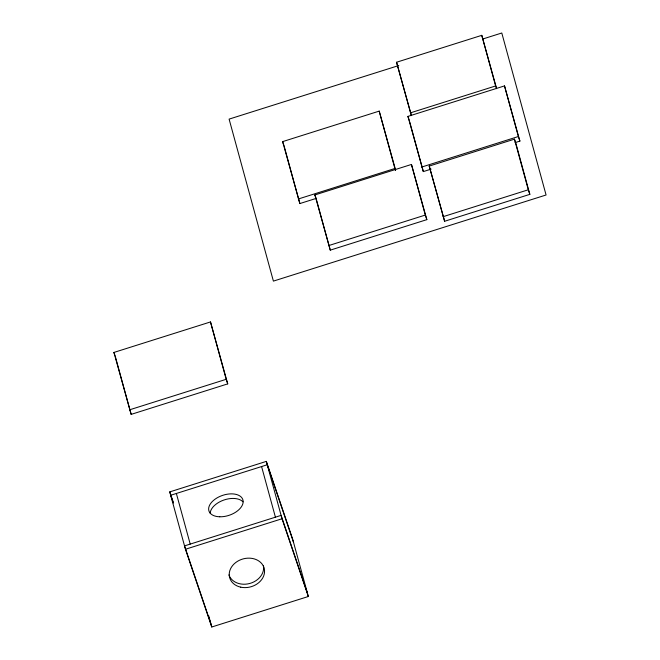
<?xml version="1.0" encoding="UTF-8"?>
<svg xmlns="http://www.w3.org/2000/svg" width="660" height="660" viewBox="0 0 660 660"><rect width="100%" height="100%" fill="white"/><g stroke="black" fill="none" stroke-linecap="round" stroke-linejoin="round"><path stroke-width="0.99" d="M411.328 115.615L396.561 62.246L481.775 35.335L496.625 88.547M398.797 65.53L229.102 119.113L273.397 281.111L546.076 194.997L501.79 33L483.153 38.882M316.445 198.322L299.863 203.56L282.628 141.619L379.203 111.119L395.629 170.099M410.404 112.868L495.619 85.957L481.775 35.335M431.129 169.133L423.324 171.6L407.938 116.399L504.512 85.899L519.898 141.1L515.023 142.642M298.312 198.99L394.886 168.49L379.203 111.119M314.886 194.947L411.46 164.447L426.847 219.64L330.272 250.14L314.886 194.947L316.437 199.518M421.781 167.029L518.356 136.529L504.512 85.899M429.231 166.072L514.445 139.161L515.996 143.731L529.84 194.353L444.626 221.265L429.231 166.072L444.626 221.265M328.729 245.57L425.304 215.069L411.46 164.447M443.074 216.695L528.289 189.783L514.445 139.161M113.924 352.44L210.499 321.94L227.733 383.881L131.158 414.381L113.924 352.44L115.162 356.095M129.607 409.81L226.182 379.31L210.499 321.94M169.76 491.89L266.335 461.389L292.652 539.129L308.335 596.5L211.761 627L185.452 549.26L169.76 491.89L173.382 502.582M185.452 549.26L282.026 518.76L266.335 461.389M518.356 136.529L519.898 141.1M495.619 85.957L496.543 88.696M528.289 189.783L529.84 194.353M396.561 62.246L411.411 115.459M407.938 116.399L409.48 120.978M425.304 215.069L426.847 219.64M394.886 168.49L395.505 170.321M282.628 141.619L284.171 146.19M293.576 542.504L267.259 464.764L170.684 495.264L173.316 503.035M307.411 593.125L281.102 515.386L184.528 545.886L210.837 623.626M282.026 518.76L308.335 596.5M226.182 379.31L227.733 383.881M409.753 121.968L423.324 171.6M316.701 200.508L330.272 250.14M284.443 147.18L299.863 203.56M261.583 466.554L275.418 517.184M176.368 493.465L190.212 544.096M208.667 615.681L211.761 627M115.467 357.01L131.158 414.381M263.389 565.496A17.878 14.47 -15.3 0 1 249.769 583.473A17.878 14.47 -15.3 0 1 228.929 574.885M210.185 513.199A17.878 10.486 -18.7 0 1 223.839 500.049A17.878 10.486 -18.7 0 1 242.946 501.806M240.743 587.169A17.878 14.47 -15.3 0 0 264.313 568.87A17.878 14.47 -15.3 0 0 235.628 562.609A17.878 14.47 -15.3 0 0 240.743 587.169M219.772 516.788A17.878 10.486 -18.7 0 0 242.938 499.942A17.878 10.486 -18.7 0 0 214.978 499.249A17.878 10.486 -18.7 0 0 219.772 516.788"/></g></svg>
